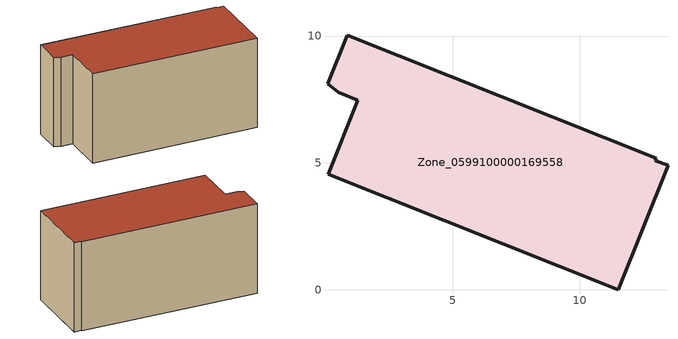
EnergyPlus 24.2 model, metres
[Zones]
Zone_0599100000169558
 floor ground (C_G): 1.25,7.48 0.47,7.78 0.06,8.11 0.83,10.04 13,5.18 12.97,5.09 13.47,4.9 11.51,0 0.08,4.56 z0.51
 wall outside (C_F): 0.08,4.56 11.51,0 13.47,4.9 12.97,5.09 13,5.18 0.83,10.04 0.06,8.11 0.47,7.78 1.25,7.48 0.08,4.56 z0.51:7.26
 roof outside (C_R): 0.47,7.78 1.25,7.48 0.08,4.56 11.51,0 13.47,4.9 12.97,5.09 13,5.18 0.83,10.04 0.06,8.11 z7.26
[BUILDING]
Pand.0599100000169558: North Axis=0; Terrain=City; Loads Convergence Tolerance Value=0.04; Temperature Convergence Tolerance Value=0.4; Solar Distribution=FullExterior; Maximum Number of Warmup Days=25; Minimum Number of Warmup Days=1
[Site:Location]
Rotterdam.The.Hague.AP_ZH_NLD Design_Conditions: Latitude=51.96; Longitude=4.45; Time Zone=1; Elevation=-4.5
[SITE:GROUNDTEMPERATURE:BUILDINGSURFACE]
18, 18, 18, 18, 18, 18, 18, 18, 18, 18, 18, 18
[MATERIAL] Thermal Absorptance=0.9; Solar Absorptance=0.7; Visible Absorptance=0.7
Name | Roughness | Thickness | Conductivity | Density | Specific Heat
G.TC.1975-1991 | MediumSmooth | 0.15 | 0.288461 | 540 | 1210
F.TC.1975-1991 | Rough | 0.3 | 0.230769 | 1920 | 840
R.TC.1975-1991 | MediumRough | 0.2 | 0.153846 | 1500 | 1000
[CONSTRUCTION]
C_G: G.TC.1975-1991
C_F: F.TC.1975-1991
C_R: R.TC.1975-1991
[ZONE]
Zone_0599100000169558: Type=1; Multiplier=1; Ceiling Height=Autocalculate; Volume=Autocalculate; Floor Area=autocalculate; Part of Total Floor Area=Yes
[ZONEINFILTRATION:DESIGNFLOWRATE]
Infil_Zone_0599100000169558: Zone or ZoneList or Space or SpaceList=Zone_0599100000169558; Schedule=AlwaysOn; Design Flow Rate Calculation Method=Flow/Area; Flow Rate per Floor Area=0.003; Constant Term Coefficient=1; Temperature Term Coefficient=0; Velocity Term Coefficient=0; Velocity Squared Term Coefficient=0
[HVACTEMPLATE:ZONE:IDEALLOADSAIRSYSTEM]
Zone_0599100000169558: Maximum Heating Supply Air Temperature=50; Minimum Cooling Supply Air Temperature=13; Maximum Heating Supply Air Humidity Ratio=0.0156; Minimum Cooling Supply Air Humidity Ratio=0.0077; Heating Limit=NoLimit; Cooling Limit=NoLimit; Dehumidification Control Type=ConstantSensibleHeatRatio; Cooling Sensible Heat Ratio=0.7; Dehumidification Setpoint=60; Humidification Control Type=None; Humidification Setpoint=30; Outdoor Air Method=None; Outdoor Air Flow Rate per Person=0.00944; Outdoor Air Flow Rate per Zone Floor Area=0; Outdoor Air Flow Rate per Zone=0; Demand Controlled Ventilation Type=None; Outdoor Air Economizer Type=NoEconomizer; Heat Recovery Type=None; Sensible Heat Recovery Effectiveness=0.7; Latent Heat Recovery Effectiveness=0.65
[ZONECONTROL:THERMOSTAT]
ThermostatControl_Zone_0599100000169558: Zone or ZoneList=Zone_0599100000169558; Control Type Schedule=DualSetpointControlType; Control 1=Thermostat_Zone_0599100000169558; Temperature Difference Between Cutout And Setpoint=0
[THERMOSTATSETPOINT:DUALSETPOINT]
Thermostat_Zone_0599100000169558: Heating Setpoint Temperature Schedule=HeatingSetpoint_Zone_0599100000169558; Cooling Setpoint Temperature Schedule=CoolingSetpoint_Zone_0599100000169558
[SCHEDULE:COMPACT]
HeatingSetpoint_Zone_0599100000169558: Through: 12/31, For: AllDays, Until: 24:00, 21
CoolingSetpoint_Zone_0599100000169558: Through: 12/31, For: AllDays, Until: 24:00, 24
DualSetpointControlType: Through: 12/31, For: AllDays, Until: 24:00, 4
AlwaysOn: Through: 12/31, For: AllDays, Until: 24:00, 1
